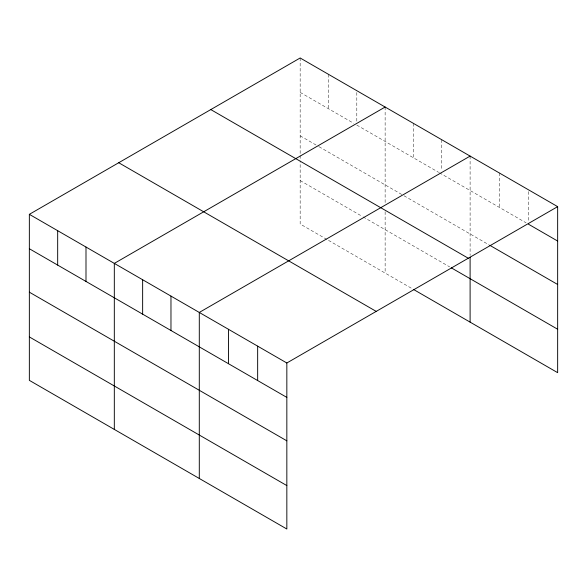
<?xml version="1.0" encoding="UTF-8"?>
<svg xmlns="http://www.w3.org/2000/svg" width="587" height="587" viewBox="0 0 587 587"><rect width="100%" height="100%" fill="white"/><g stroke="black" fill="none" stroke-linecap="round" stroke-linejoin="round"><path stroke-width="0.44" stroke-dasharray="2.94 2.2" d="M300.162 92.386L353.66 123.277M356.808 125.09L438.636 172.336M439.421 172.791L526.099 222.833M300.162 135.824L318.257 146.273M319.042 146.721L403.232 195.324M404.017 195.779L489.03 244.867M300.162 180.576L362.318 216.456M363.104 216.911L449.649 266.88M326.915 239.452L300.162 224.007L300.162 160.882M328.485 240.362L413.453 289.42M528.469 191.604L528.469 222.385M499.288 172.945L499.288 207.35M470.106 156.098L470.106 255.418M441.784 139.743L441.784 170.531M413.453 123.395L413.453 157.8M385.131 107.039L385.131 203.674M385.131 211.731L385.131 273.065M356.808 92.497L356.808 121.472M328.485 74.336L328.485 108.742M300.162 57.981L300.162 154.616M300.162 155.511L300.162 159.987"/><path stroke-width="0.88" d="M557.65 206.639L286.838 362.993L286.838 529.019L29.35 380.361L29.35 214.336L300.162 57.981L557.65 206.639L557.65 372.664L413.453 289.42M385.131 107.039L114.318 263.394L114.318 429.42M470.106 156.098L199.294 312.445L199.294 478.471M528.469 224.197L557.65 241.044M489.822 245.322L557.65 284.482M210.792 109.578L468.279 258.236M451.22 267.789L557.65 329.234M118.721 162.738L376.208 311.396M29.35 214.336L286.838 362.993M29.35 248.741L286.838 397.399M29.35 292.172L286.838 440.83M29.35 336.923L286.838 485.581M470.106 257.209L470.106 322.124M257.656 346.147L257.656 380.552M228.475 329.3L228.475 363.705M170.971 296.097L170.971 330.503M142.641 279.742L142.641 314.148M85.996 247.039L85.996 281.444M57.673 230.684L57.673 265.089"/></g></svg>
